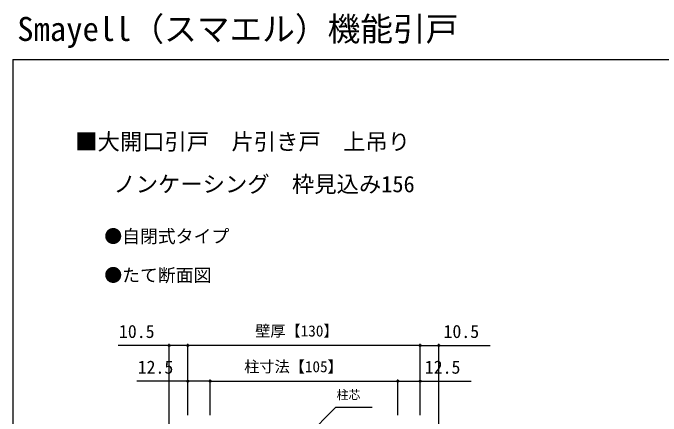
# Model space of a CAD drawing. Units: millimetres, scale not verified. Extents: x -438 to 438, y -652 to 649.
# Drawn here: x -437.5 to -74.6, y 423.3 to 648.9 of the extents above; entities that cross this region are included whole.
import ezdxf
from ezdxf.enums import TextEntityAlignment as Align

# ---------------------------------------------------------------- set-up
doc = ezdxf.new("R2010")
doc.units = ezdxf.units.MM
doc.header["$LTSCALE"] = 4
for name, color, linetype in [('0-2_USER1', 3, 'Continuous'), ('0-7_YKK_D', 6, 'Continuous'), ('0-8_YKK_ZWAK', 7, 'Continuous')]:
    doc.layers.add(name, color=color, linetype=linetype)
doc.styles.add('ＭＳ ゴシック', font='')
doc.styles.get('ＭＳ ゴシック').set_extended_font_data('MS Gothic')

msp = doc.modelspace()

# ---------------------------------------------------------------- linework, layer by layer
at = {"layer": '0-7_YKK_D'}
for p, q in [((-350, 378.785), (-350, 463.785)), ((-339.5, 423.785), (-339.5, 463.785)), ((-339.5, 423.785), (-339.5, 463.785)), ((-209.5, 462.785), (-339.5, 462.785)), ((-209.5, 424.785), (-209.5, 463.785)), ((-209.5, 423.785), (-209.5, 463.785)), ((-199, 378.785), (-199, 463.785)), ((-339.5, 423.785), (-339.5, 443.785)), ((-327, 423.785), (-327, 443.785)), ((-327, 423.785), (-327, 443.785)), ((-327, 442.785), (-222, 442.785)), ((-222, 423.785), (-222, 443.785)), ((-222, 423.785), (-222, 443.785)), ((-209.5, 424.785), (-209.5, 443.785))]:
    msp.add_line(p, q, dxfattribs=at)
for points in [[(-339.5, 462.785), (-350, 462.785), (-378.625, 462.785)], [(-209.5, 462.785), (-199, 462.785), (-170.375, 462.785)], [(-327, 442.785), (-339.5, 442.785), (-368.125, 442.785)], [(-222, 442.785), (-209.5, 442.785), (-180.875, 442.785)], [(-274.5, 410.41), (-272.997, 411.913), (-256.735, 428.175), (-236.275, 428.175)]]:
    msp.add_lwpolyline(points, dxfattribs=at)
for centre in [(-350, 462.785), (-339.5, 462.785), (-339.5, 462.785), (-209.5, 462.785), (-209.5, 462.785), (-199, 462.785), (-339.5, 442.785), (-327, 442.785), (-327, 442.785), (-222, 442.785), (-222, 442.785), (-209.5, 442.785)]:
    msp.add_circle(centre, 0.531, dxfattribs=at)
at = {"layer": '0-8_YKK_ZWAK'}
for q in [(-437.5, -652.2), (437.5, 622.8)]:
    msp.add_line((-437.5, 622.8), q, dxfattribs=at)

# ---------------------------------------------------------------- texts
at = {"layer": '0-2_USER1', "style": 'ＭＳ ゴシック'}
for s, height, p in [('Smayell（スマエル）機能引戸', 13.42, (-435.06, 629.231)), ('■大開口引戸\u3000片引き戸\u3000上吊り', 9.164, (-402.628, 569.543)), ('\u3000 ノンケーシング\u3000枠見込み156', 9.164, (-400, 545.798)), ('●自閉式タイプ', 7.331, (-386.364, 518.05)), ('●たて断面図', 7.331, (-386.364, 496.279))]:
    msp.add_text(s, height=height, dxfattribs=at).set_placement(p, align=Align.BOTTOM_LEFT)
at = {"layer": '0-7_YKK_D', "style": 'ＭＳ ゴシック'}
for s, height, p in [('10.5', 7.331, (-378.159, 464.785)), ('壁厚【130】', 6.232, (-301.884, 465.944)), ('10.5', 7.331, (-196.409, 464.785)), ('12.5', 7.331, (-367.659, 444.785)), ('柱寸法【105】', 6.232, (-308.041, 445.944)), ('12.5', 7.331, (-206.909, 444.785)), ('柱芯', 4.912, (-256.317, 431.213))]:
    msp.add_text(s, height=height, dxfattribs=at).set_placement(p, align=Align.BOTTOM_LEFT)

doc.saveas('drawing.dxf')
